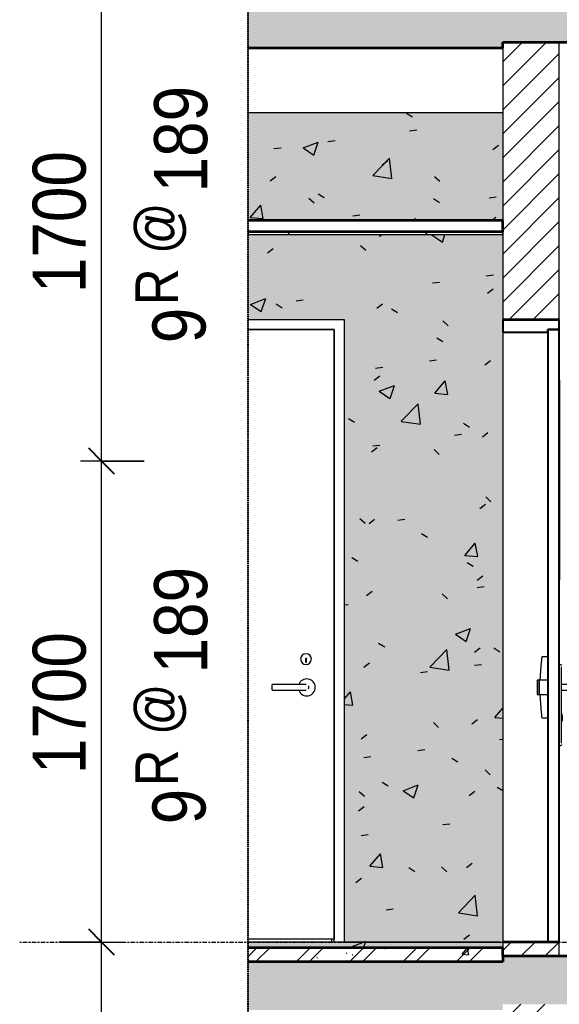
# Model space of a CAD drawing. Header units: millimetres. Extents: x 31919 to 91448, y -42770 to 34550.
# Drawn here: x 76053 to 77960, y 22380 to 25860 of the extents above; entities that cross this region are included whole.
import ezdxf

# ---------------------------------------------------------------- set-up
doc = ezdxf.new("R2010")
doc.units = ezdxf.units.MM
doc.linetypes.add('Centre', pattern=[31.75, 6.35, -4.7625, 15.875, -4.7625])
doc.linetypes.add('Hidden', pattern=[7.14375, 4.7625, -2.38125])
for name, color, linetype, lineweight in [('0-3', 10, 'Continuous', 5), ('A-ANNO-DIMS', 211, 'Continuous', 9), ('A-ANNO-DIMS-75', 211, 'Continuous', 9), ('A-CLNG-1', 7, 'Continuous', 35), ('A-CLNG-FNSH-1', 250, 'Continuous', 18), ('A-CLNG-PATT-1', 13, 'Continuous', 18), ('A-DETL-GENF', 92, 'Continuous', 18), ('A-DETL-GENF-2', 254, 'Continuous', 18), ('A-DETL-GENF-3', 92, 'Hidden', 25), ('A-DETL-MEDM', 33, 'Continuous', 35), ('A-DOOR', 31, 'Continuous', 18), ('A-DOOR-1', 31, 'Continuous', 25), ('A-DOOR-FRAM', 31, 'Continuous', 25), ('A-DOOR-FRAM-1', 31, 'Continuous', 18), ('A-FLOR-FNSH-1', 7, 'Continuous', 35), ('A-FLOR-LEVL-2', 51, 'Centre', 9), ('A-FLOR-PATT-2', 8, 'Continuous', 18), ('A-WALL', 113, 'Continuous', 18), ('A-WALL-2', 7, 'Continuous', 35), ('A-WALL-PATT-1', 111, 'Continuous', 18), ('I-WALL', 2, 'Continuous', 18), ('S-BEAM-3', 250, 'Continuous', 18), ('S-STRS-IDEN-1', 31, 'Continuous', 9)]:
    doc.layers.add(name, color=color, linetype=linetype, lineweight=lineweight)
doc.styles.add('UTM Avo_1', font='', dxfattribs={"width": 0.9, "height": 187.5})
doc.styles.add('UTM Avo_2', font='', dxfattribs={"width": 0.9, "height": 150})
doc.styles.add('UTM Avo_3', font='', dxfattribs={"width": 0.9, "height": 187.5})
doc.styles.get('UTM Avo_1').set_extended_font_data('UTM Avo')
doc.styles.get('UTM Avo_2').set_extended_font_data('UTM Avo')
doc.styles.get('UTM Avo_3').set_extended_font_data('UTM Avo')
doc.dimstyles.new('1_Dim_chi_tiet_2_5_2', dxfattribs={"dimscale": 304.8, "dimtxt": 187.368928, "dimasz": 0.295276, "dimexe": 0.246063, "dimexo": 0.0625, "dimgap": 0.024606, "dimtad": 1, "dimdec": 0, "dimrnd": 5, "dimzin": 0, "dimdsep": 46, "dimtxsty": 'UTM Avo_1', "dimblk1": 'OBLIQUE', "dimblk2": 'OBLIQUE', "dimsah": 1, "dimcen": 0.09, "dimdle": 0.246063, "dimazin": 0, "dimtfac": 1, "dimtdec": 4, "dimtix": 1, "dimtmove": 0, "dimatfit": 3, "dimfxl": 0.492126, "dimfxlon": 1, "dimtvp": 1, "dimtolj": 1, "dimtzin": 0, "dimarcsym": 2})
pattern_1 = [(45, (80851.11, 15225), (-42.4264, 42.4264), [])]
pattern_2 = [(50, (80851.1, 15225), (546.553, -47.817), [57.15, -628.65]), (355, (80851.1, 15225), (-105.728, 573.17), [45.72, -502.92]), (100.451, (80896.66, 15221), (440.828, 525.35), [48.57, -534.27]), (46.184, (80851.1, 15377.4), (813.237, -126.13), [85.725, -942.975]), (96.636, (80918.9, 15366.9), (712.21, 742.28), [72.855, -801.405]), (351.184, (80851.1, 15377.4), (712.215, 742.276), [68.58, -754.38]), (21, (80927.3, 15339.3), (454.843, -306.796), [57.15, -628.65]), (326, (80927.3, 15339.3), (185.406, 552.564), [45.72, -502.92]), (71.451, (80965.2, 15313.73), (640.25, 245.764), [48.57, -534.27]), (37.5, (80851.11, 15225), (9.2664, 253.665), [25.146, -471.678, 25.146, -485.394, -504.825]), (37.5, (80851.11, 15225), (9.2664, 253.665), [-1007.364, 25.146, -479.679]), (7.5, (80851.1, 15225), (200.4594, 300.5414), [25.146, -265.938, 25.146, -460.248, -192.405]), (7.5, (80851.1, 15225), (200.4594, 300.5414), [-776.478, 25.146, -167.259]), (327.5, (80681.19, 15225), (406.773, -17.1864), [25.146, -165.354, 25.146, -569.214, -788.67]), (327.5, (80681.19, 15225), (406.773, -17.1864), [-784.86, 25.146, -763.524]), (317.5, (80605, 15225), (444.388, 76.28), [25.146, -222.504, 25.146, -369.57, -560.07]), (317.5, (80605, 15225), (444.388, 76.28), [-642.366, 25.146, -534.924])]
pattern_3 = [(37.5, (80851.11, 15225), (-2.40047, 73.41204), [2.515, -55.397, 2.515, -62.255, -61.912]), (37.5, (80851.11, 15225), (-2.40047, 73.41204), [-122.682, 2.515, -59.398]), (7.5, (80851.11, 15225), (67.42816, 107.524), [2.515, -28.727, 2.515, -49.682, -20.002]), (7.5, (80851.11, 15225), (67.42816, 107.524), [-83.439, 2.515, -17.488]), (327.5, (80804.25, 15225), (118.6493, 0.21553), [2.515, -16.535, 2.515, -66.065, -89.535]), (327.5, (80804.25, 15225), (118.6493, 0.21553), [-87.63, 2.515, -87.02]), (317.5, (80804.25, 15225), (114.5339, 33.4393), [2.515, -7.01, 2.515, -42.443, -51.435]), (317.5, (80804.25, 15225), (114.5339, 33.4393), [-54.483, 2.515, -48.92])]

# ---------------------------------------------------------------- blocks, each defined once
blk = doc.blocks.new('NCV_TKTC_KET CAU_rvt-6-TKCS_THANG BỘ TB2 - MẶT CẮT')
at = {"layer": 'S-BEAM-3'}
blk.add_line((-40202.6, 25530), (-41102.6, 25530), dxfattribs=at)
blk = doc.blocks.new('FD_01 - FD_01-1200x2200mm-V89-TKCS_THANG BỘ TB2 - MẶT CẮT')
at = {"layer": 'A-DOOR'}
for p, q in [((-40042.6, 24585), (-40044.6, 24585)), ((-40044.6, 24585), (-40044.6, 23880)), ((-40000.6, 24585), (-40002.6, 24585)), ((-40000.6, 23880), (-40000.6, 24585)), ((-40042.6, 23880), (-40044.6, 23880)), ((-40000.6, 23880), (-40002.6, 23880)), ((-40042.6, 23608), (-40064.6, 23608)), ((-40066.1, 23588.9), (-40071.1, 23525.4)), ((-39996.6, 23580), (-40002.6, 23580)), ((-39994.6, 23302.5), (-39994.6, 23572.5)), ((-40080.7, 23525.4), (-40080.7, 23474.6)), ((-40074.3, 23525.4), (-40080.7, 23525.4)), ((-40074.3, 23474.6), (-40074.3, 23525.4)), ((-40074.3, 23525.4), (-40074.3, 23474.6)), ((-40042.6, 23525.4), (-40074.3, 23525.4)), ((-40042.6, 23474.6), (-40042.6, 23525.4)), ((-39967.6, 23510), (-39994.5, 23510)), ((-39994.5, 23509.7), (-39994.5, 23510)), ((-39994.5, 23497.4), (-39994.5, 23497.5)), ((-39994.5, 23490), (-39994.5, 23490.3)), ((-39994.5, 23490), (-39967.6, 23490)), ((-39967.6, 23510), (-39967.6, 23517.5)), ((-39957.5, 23517.5), (-39967.6, 23517.5)), ((-39967.6, 23500), (-39967.6, 23510)), ((-39967.6, 23490), (-39967.6, 23500)), ((-39967.6, 23482.5), (-39967.6, 23490)), ((-39957.5, 23517.5), (-39957.5, 23510)), ((-39957.5, 23510), (-39957.5, 23500)), ((-39957.5, 23500), (-39957.5, 23490)), ((-39957.5, 23490), (-39957.5, 23482.5)), ((-40080.7, 23474.6), (-40074.3, 23474.6)), ((-40074.3, 23474.6), (-40042.6, 23474.6)), ((-40071.1, 23474.6), (-40066.1, 23411.1)), ((-39957.5, 23482.5), (-39967.6, 23482.5)), ((-40064.6, 23392.1), (-40042.6, 23392.1)), ((-39992.6, 23406), (-39994.6, 23406)), ((-39992.6, 23395.1), (-39994.6, 23395.1)), ((-39992.6, 23403.2), (-39992.6, 23395.1)), ((-39992.6, 23403), (-39992.6, 23403)), ((-39992.6, 23403), (-39992.6, 23397)), ((-39992.6, 23397), (-39992.6, 23397)), ((-39992.6, 23395.1), (-39992.6, 23396.2)), ((-39992.6, 23395.1), (-39992.6, 23381.2)), ((-39994.6, 23377.8), (-39992.6, 23377.8)), ((-39992.6, 23381.2), (-39992.6, 23381.2)), ((-40002.6, 23295), (-39996.6, 23295))]:
    blk.add_line(p, q, dxfattribs=at)
at = {"layer": 'A-DOOR', "flags": 128}
for points in [[(-40064.6, 23608), (-40064.7, 23607.5), (-40064.8, 23606.1), (-40065, 23603.8), (-40065.2, 23600.8), (-40065.5, 23597.2), (-40065.8, 23593.1), (-40066.1, 23588.9)], [(-39996.6, 23580), (-39996.5, 23580), (-39996.4, 23580), (-39996.3, 23580), (-39996.2, 23580), (-39996.2, 23580), (-39996.1, 23579.9), (-39996, 23579.9), (-39995.9, 23579.9), (-39995.9, 23579.9), (-39995.8, 23579.8), (-39995.7, 23579.8), (-39995.6, 23579.8)], [(-39995.5, 23579.7), (-39995.4, 23579.7), (-39995.4, 23579.6), (-39995.3, 23579.6), (-39995.2, 23579.5), (-39995.2, 23579.4), (-39995.1, 23579.4), (-39995.1, 23579.3), (-39995, 23579.3), (-39995, 23579.2), (-39994.9, 23579.1), (-39994.9, 23579.1), (-39994.8, 23579), (-39994.8, 23578.9), (-39994.8, 23578.9), (-39994.7, 23578.8), (-39994.7, 23578.7), (-39994.7, 23578.6), (-39994.6, 23578.6), (-39994.6, 23578.5), (-39994.6, 23578.4), (-39994.6, 23578.3), (-39994.6, 23578.3), (-39994.6, 23578.2), (-39994.6, 23578.1), (-39994.6, 23578), (-39994.6, 23578)], [(-40066.1, 23411.1), (-40065.8, 23406.9), (-40065.5, 23402.8), (-40065.2, 23399.2), (-40065, 23396.2), (-40064.8, 23393.9), (-40064.7, 23392.5), (-40064.6, 23392.1)], [(-39995.6, 23295.2), (-39995.7, 23295.2), (-39995.8, 23295.2), (-39995.8, 23295.1), (-39995.9, 23295.1), (-39996, 23295.1), (-39996.1, 23295.1), (-39996.1, 23295), (-39996.2, 23295), (-39996.3, 23295), (-39996.4, 23295), (-39996.5, 23295), (-39996.5, 23295), (-39996.6, 23295)], [(-39994.6, 23297), (-39994.6, 23296.9), (-39994.6, 23296.8), (-39994.6, 23296.8), (-39994.6, 23296.7), (-39994.6, 23296.6), (-39994.6, 23296.5), (-39994.6, 23296.4), (-39994.7, 23296.4), (-39994.7, 23296.3), (-39994.7, 23296.2), (-39994.8, 23296.1), (-39994.8, 23296.1), (-39994.8, 23296), (-39994.9, 23295.9), (-39994.9, 23295.9), (-39995, 23295.8), (-39995, 23295.7), (-39995.1, 23295.7), (-39995.1, 23295.6), (-39995.2, 23295.6), (-39995.2, 23295.5), (-39995.3, 23295.5), (-39995.4, 23295.4), (-39995.4, 23295.4), (-39995.5, 23295.3)]]:
    blk.add_lwpolyline(points, dxfattribs=at)
at = {"layer": 'A-DOOR-1'}
for p, q in [((-40002.6, 24765), (-40042.6, 24765)), ((-40042.6, 24765), (-40042.6, 22600)), ((-40002.6, 22600), (-40002.6, 24765)), ((-40042.6, 22600), (-40002.6, 22600))]:
    blk.add_line(p, q, dxfattribs=at)
at = {"layer": 'A-DOOR-FRAM'}
for p, q in [((-40002.6, 24800), (-40202.6, 24800)), ((-40202.6, 24800), (-40202.6, 24755)), ((-40002.6, 24765), (-40002.6, 24800)), ((-40202.6, 24755), (-40042.6, 24755)), ((-40042.6, 24755), (-40042.6, 24765)), ((-40042.6, 24765), (-40002.6, 24765))]:
    blk.add_line(p, q, dxfattribs=at)
at = {"layer": 'A-DOOR-FRAM-1'}
blk.add_line((-40202.6, 24755), (-40202.6, 22600), dxfattribs=at)
blk = doc.blocks.new('FD_02 - FD_03 - FD_03-KY THUAT-900x2200mm-V48-TKCS_THANG BỘ TB2 - MẶT CẮT')
at = {"layer": 'A-DOOR'}
for p, q in [((-40797.6, 7765), (-41102.6, 7765)), ((-40797.6, 7765), (-40797.6, 5610)), ((-40898.6, 6588.3), (-40898.6, 6597.7)), ((-40896.6, 6588.3), (-40898.6, 6588.3)), ((-40896.6, 6597.7), (-40896.6, 6588.3)), ((-40912.6, 6510), (-41017.6, 6510)), ((-41017.6, 6500), (-41017.6, 6510)), ((-41017.6, 6490), (-41017.6, 6500)), ((-41017.6, 6490), (-40912.6, 6490)), ((-40797.6, 5610), (-41102.6, 5610))]:
    blk.add_line(p, q, dxfattribs=at)
at = {"layer": 'A-DOOR', "flags": 128}
for points in [[(-40897.6, 6510), (-40897.6, 6510), (-40897.7, 6510), (-40897.7, 6510), (-40897.8, 6510), (-40897.9, 6510), (-40898.1, 6510), (-40898.2, 6510), (-40898.4, 6510), (-40898.6, 6510), (-40898.8, 6510), (-40899.1, 6510), (-40899.3, 6510), (-40899.6, 6510), (-40899.9, 6510), (-40900.3, 6510), (-40900.6, 6510), (-40901, 6510), (-40901.4, 6510), (-40901.8, 6510), (-40902.2, 6510), (-40902.6, 6510), (-40903.1, 6510), (-40903.5, 6510), (-40904, 6510), (-40904.5, 6510), (-40905, 6510), (-40905.6, 6510), (-40906.1, 6510), (-40906.6, 6510), (-40907.2, 6510), (-40907.8, 6510), (-40908.3, 6510), (-40908.9, 6510), (-40909.5, 6510), (-40910.1, 6510), (-40910.7, 6510), (-40911.3, 6510), (-40911.9, 6510), (-40912.5, 6510), (-40912.6, 6510)], [(-40912.6, 6490), (-40912, 6490), (-40911.4, 6490), (-40910.8, 6490), (-40910.2, 6490), (-40909.7, 6490), (-40909.1, 6490), (-40908.5, 6490), (-40907.9, 6490), (-40907.4, 6490), (-40906.8, 6490), (-40906.2, 6490), (-40905.7, 6490), (-40905.2, 6490), (-40904.7, 6490), (-40904.2, 6490), (-40903.7, 6490), (-40903.2, 6490), (-40902.7, 6490), (-40902.3, 6490), (-40901.9, 6490), (-40901.5, 6490), (-40901.1, 6490), (-40900.7, 6490), (-40900.3, 6490), (-40900, 6490), (-40899.7, 6490), (-40899.4, 6490), (-40899.1, 6490), (-40898.9, 6490), (-40898.7, 6490), (-40898.4, 6490), (-40898.3, 6490), (-40898.1, 6490), (-40898, 6490), (-40897.9, 6490), (-40897.8, 6490), (-40897.7, 6490), (-40897.7, 6490), (-40897.6, 6490)]]:
    blk.add_lwpolyline(points, dxfattribs=at)
at = {"layer": 'A-DOOR'}
for centre, radius, start, end in [((-40897.6, 6600), 19, 0, 180), ((-40897.6, 6600), 19, 180, 0), ((-40897.6, 6600), 2.5, 293.4206, 247.0082), ((-40895.1, 6500), 30, 0, 160.3657), ((-40895.1, 6500), 30, 199.5633, 0), ((-40897.6, 6500), 10, 0, 30), ((-40897.6, 6500), 10, 330, 0)]:
    blk.add_arc(centre, radius, start, end, dxfattribs=at)
at = {"layer": 'A-DOOR-FRAM-1'}
for p, q in [((-41102.6, 7765), (-40797.6, 7765)), ((-40797.6, 5600), (-40797.6, 7765)), ((-40807.6, 5610), (-40807.6, 5600))]:
    blk.add_line(p, q, dxfattribs=at)
blk = doc.blocks.new('BORDER VIEW - BORDER VIEW-3758627-TKCS_THANG BỘ TB2 - MẶT CẮT')
at = {"layer": 'A-DETL-GENF-3'}
blk.add_line((-41102.6, -2703), (-41102.6, 33900.8), dxfattribs=at)
blk = doc.blocks.new('DIMBLOCK154-TKCS_THANG BỘ TB2 - MẶT CẮT')
at = {"layer": 'A-ANNO-DIMS-75', "lineweight": 25}
for p, q in [((76342.3, 22600), (76297.3, 22645)), ((76342.3, 22600), (76387.3, 22555)), ((76342.3, 20900), (76297.3, 20945)), ((76342.3, 20900), (76387.3, 20855))]:
    blk.add_line(p, q, dxfattribs=at)
at = {"layer": 'A-ANNO-DIMS-75'}
for p, q in [((76192.3, 22600), (76417.3, 22600)), ((76342.3, 22600), (76192.3, 22600)), ((76342.3, 20900), (76342.3, 22600)), ((76492.3, 20900), (76267.3, 20900)), ((76342.3, 20900), (76492.3, 20900))]:
    blk.add_line(p, q, dxfattribs=at)
at = {"layer": 'A-ANNO-DIMS-75', "color": 0, "insert": (76098.7, 21493.2), "char_height": 187.5, "width": 616.236, "attachment_point": 1, "rotation": 90, "line_spacing_factor": 1.110334, "style": 'UTM Avo_1'}
blk.add_mtext('1700', dxfattribs=at)
blk = doc.blocks.new('_Oblique')
at = {"color": 0, "linetype": 'ByBlock', "lineweight": -2}
blk.add_line((-0.5, -0.5), (0.5, 0.5), dxfattribs=at)
blk = doc.blocks.new('DIMBLOCK155-TKCS_THANG BỘ TB2 - MẶT CẮT')
at = {"layer": 'A-ANNO-DIMS-75', "lineweight": 25}
for p, q in [((76342.3, 24300), (76297.3, 24345)), ((76342.3, 24300), (76387.3, 24255)), ((76342.3, 22600), (76297.3, 22645)), ((76342.3, 22600), (76387.3, 22555))]:
    blk.add_line(p, q, dxfattribs=at)
at = {"layer": 'A-ANNO-DIMS-75'}
for p, q in [((76492.3, 24300), (76267.3, 24300)), ((76342.3, 22600), (76342.3, 24300)), ((76342.3, 24300), (76492.3, 24300)), ((76192.3, 22600), (76417.3, 22600)), ((76342.3, 22600), (76192.3, 22600))]:
    blk.add_line(p, q, dxfattribs=at)
at = {"layer": 'A-ANNO-DIMS-75', "color": 0, "insert": (76098.7, 23193.2), "char_height": 187.5, "width": 616.236, "attachment_point": 1, "rotation": 90, "line_spacing_factor": 1.110334, "style": 'UTM Avo_1'}
blk.add_mtext('1700', dxfattribs=at)
blk = doc.blocks.new('DIMBLOCK156-TKCS_THANG BỘ TB2 - MẶT CẮT')
at = {"layer": 'A-ANNO-DIMS-75', "lineweight": 25}
for p, q in [((76342.3, 26000), (76297.3, 26045)), ((76342.3, 26000), (76387.3, 25955)), ((76342.3, 24300), (76297.3, 24345)), ((76342.3, 24300), (76387.3, 24255))]:
    blk.add_line(p, q, dxfattribs=at)
at = {"layer": 'A-ANNO-DIMS-75'}
for p, q in [((76192.3, 26000), (76417.3, 26000)), ((76342.3, 26000), (76192.3, 26000)), ((76342.3, 24300), (76342.3, 26000)), ((76492.3, 24300), (76267.3, 24300)), ((76342.3, 24300), (76492.3, 24300))]:
    blk.add_line(p, q, dxfattribs=at)
at = {"layer": 'A-ANNO-DIMS-75', "color": 0, "insert": (76098.7, 24893.2), "char_height": 187.5, "width": 616.236, "attachment_point": 1, "rotation": 90, "line_spacing_factor": 1.110334, "style": 'UTM Avo_1'}
blk.add_mtext('1700', dxfattribs=at)
blk = doc.blocks.new('M_Stair Run Tag - Standard-143073-TKCS_THANG BỘ TB2 - MẶT CẮT')
at = {"layer": 'S-STRS-IDEN-1', "insert": (-41500.5, -1451.7), "char_height": 150, "width": 705.375, "attachment_point": 2, "rotation": 90, "line_spacing_factor": 1.107334, "style": 'UTM Avo_2'}
blk.add_mtext('\\pt857.25,1714.5,2571.75,3429,4286.25,5143.5,6000.75,6858,7715.25,8572.5,9429.75,10287,11144.25,12001.5,12858.75,13716,14573.25,15430.5,16287.75,17145,18002.25,18859.5,19716.75,20574,21431.25,22288.5,23145.75,24003,24860.25,25717.5,26574.75,27432;R @', dxfattribs=at)

msp = doc.modelspace()

# ---------------------------------------------------------------- hatches: boundary and pattern name
at = {"layer": 'A-CLNG-PATT-1'}
h = msp.add_hatch(dxfattribs=at)
h.set_pattern_fill('FP_10', color=256, style=0, pattern_type=2)
h.set_pattern_definition([(0, (80851.11, 15225), (609.6, 152.4), [25.146, -432.054, 25.146, -432.054, -2438.4]), (0, (80851.11, 15225), (609.6, 152.4), [-914.4, 25.146, -889.254, 25.146, -432.054, -1066.8]), (0, (80851.11, 15225), (609.6, 152.4), [-2286, 25.146, -279.654, 25.146, -736.854]), (120, (81079.71, 15301.2), (-436.7823, 451.729), [25.146, -432.054, 25.146, -432.054, -2438.4]), (120, (81079.71, 15301.2), (-436.7823, 451.729), [-914.4, 25.146, -889.254, 25.146, -432.054, -1066.8]), (120, (81079.71, 15301.2), (-436.7823, 451.729), [-2286, 25.146, -279.654, 25.146, -736.854]), (240, (81155.91, 15606), (-172.8177, -604.129), [25.146, -432.054, 25.146, -432.054, -2438.4]), (240, (81155.91, 15606), (-172.8177, -604.129), [-914.4, 25.146, -889.254, 25.146, -432.054, -1066.8]), (240, (81155.91, 15606), (-172.8177, -604.129), [-2286, 25.146, -279.654, 25.146, -736.854])])
h.paths.add_polyline_path([(77759.9, 25100), (77759.9, 25110), (76859.9, 25110), (76859.9, 25100), (77684.6, 25100)])
at = {"layer": 'A-DETL-GENF-2'}
h = msp.add_hatch(dxfattribs=at)
h.set_pattern_fill('FP_7', color=256, style=0, pattern_type=2)
h.set_pattern_definition([(50, (80851.1, 15225), (546.553, -47.817), [57.15, -628.65]), (355, (80851.1, 15225), (-105.728, 573.17), [45.72, -502.92]), (100.451, (80896.66, 15221), (440.828, 525.35), [48.57, -534.27]), (46.184, (80851.1, 15377.4), (813.237, -126.128), [85.725, -942.975]), (96.636, (80918.9, 15366.9), (712.207, 742.283), [72.855, -801.405]), (351.184, (80851.1, 15377.4), (712.215, 742.276), [68.58, -754.38]), (21, (80927.3, 15339.3), (454.843, -306.796), [57.15, -628.65]), (326, (80927.3, 15339.3), (185.406, 552.564), [45.72, -502.92]), (71.451, (80965.2, 15313.73), (640.251, 245.764), [48.57, -534.27]), (37.5, (80851.11, 15225), (9.2664, 253.665), [5.029, -491.795, 5.029, -505.511, -504.825]), (37.5, (80851.11, 15225), (9.2664, 253.665), [-1007.364, 5.029, -499.796]), (7.5, (80851.1, 15225), (200.4594, 300.5414), [5.029, -286.055, 5.029, -480.365, -192.405]), (7.5, (80851.1, 15225), (200.4594, 300.5414), [-776.478, 5.029, -187.376]), (327.5, (80681.19, 15225), (406.7728, -17.1864), [5.029, -185.471, 5.029, -589.331, -788.67]), (327.5, (80681.19, 15225), (406.7728, -17.1864), [-784.86, 5.029, -783.641]), (317.5, (80605, 15225), (444.388, 76.28), [5.029, -242.621, 5.029, -389.687, -560.07]), (317.5, (80605, 15225), (444.388, 76.28), [-642.366, 5.029, -555.041]), (45, (80851.1, 15225), (-188.5854, 188.5854), []), (45, (80851.1, 15510.75), (-188.5854, 188.5854), [])])
h.paths.add_polyline_path([(84309.8, -2350), (84309.8, -2050), (76859.9, -2050), (76859.9, -2350), (83281.4, -2350)])
h.paths.add_polyline_path([(84309.9, 50), (84309.9, 650), (82509.9, 650), (82509.9, 480), (84009.9, 480), (84009.9, 50)])
h.paths.add_polyline_path([(79309.7, 1530), (79309.7, 2130), (79009.7, 2130), (79009.7, 1530)])
h.paths.add_polyline_path([(84009.8, 3300), (84309.8, 3300), (84309.8, 3900), (84009.8, 3900)])
h.paths.add_polyline_path([(80009.8, 4950), (80009.8, 5380), (80429.9, 5380), (80429.9, 5550), (77759.9, 5550), (77759.9, 5530), (76859.9, 5530), (76859.9, 5360), (77759.9, 5360), (77759.9, 5380), (79709.8, 5380), (79709.8, 4950), (79923.3, 4950)])
h.paths.add_polyline_path([(84309.8, 6700), (84309.8, 7300), (84009.8, 7300), (84009.8, 6700)])
h.paths.add_polyline_path([(80009.8, 8350), (80009.8, 8780), (80429.9, 8780), (80429.9, 8950), (77759.9, 8950), (77759.9, 8930), (76859.9, 8930), (76859.9, 8760), (77759.9, 8760), (77759.9, 8780), (79709.8, 8780), (79709.8, 8350), (79923.3, 8350)])
h.paths.add_polyline_path([(84309.8, 10100), (84309.8, 10700), (84009.8, 10700), (84009.8, 10100)])
h.paths.add_polyline_path([(80009.8, 11750), (80009.8, 12180), (80429.9, 12180), (80429.9, 12350), (77759.9, 12350), (77759.9, 12330), (76859.9, 12330), (76859.9, 12160), (77759.9, 12160), (77759.9, 12180), (79709.8, 12180), (79709.8, 11750), (79923.3, 11750)])
h.paths.add_polyline_path([(84009.8, 13500), (84309.8, 13500), (84309.8, 14100), (84009.8, 14100)])
h.paths.add_polyline_path([(79923.3, 15150), (80009.8, 15150), (80009.8, 15580), (80429.9, 15580), (80429.9, 15750), (77759.9, 15750), (77759.9, 15730), (76859.9, 15730), (76859.9, 15560), (77759.9, 15560), (77759.9, 15580), (79709.8, 15580), (79709.8, 15150)])
h.paths.add_polyline_path([(84309.8, 16900), (84309.8, 17500), (84009.8, 17500), (84009.8, 16900)])
h.paths.add_polyline_path([(79709.8, 18550), (80009.8, 18550), (80009.8, 18980), (80429.9, 18980), (80429.9, 19150), (77759.9, 19150), (77759.9, 19130), (76859.9, 19130), (76859.9, 18960), (77759.9, 18960), (77759.9, 18980), (79709.8, 18980), (79709.8, 18719.8)])
h.paths.add_polyline_path([(84009.8, 20300), (84309.8, 20300), (84309.8, 20900), (84009.8, 20900)])
h.paths.add_polyline_path([(80009.8, 21950), (80009.8, 22380), (80429.9, 22380), (80429.9, 22550), (77759.9, 22550), (77759.9, 22530), (76859.9, 22530), (76859.9, 22360), (77759.9, 22360), (77759.9, 22380), (79709.8, 22380), (79709.8, 21950)])
h.paths.add_polyline_path([(84009.8, 23700), (84309.8, 23700), (84309.8, 24300), (84009.8, 24300)])
h.paths.add_polyline_path([(79709.8, 25350), (80009.8, 25350), (80009.8, 25780), (80429.9, 25780), (80429.9, 25950), (77759.9, 25950), (77759.9, 25930), (76859.9, 25930), (76859.9, 25760), (77759.9, 25760), (77759.9, 25780), (79709.8, 25780)])
h.paths.add_polyline_path([(84309.8, 27020), (84309.8, 27620), (84009.8, 27620), (84009.8, 27020)])
h.paths.add_polyline_path([(79709.8, 28950), (80009.8, 28950), (80009.8, 29550), (77759.9, 29550), (77759.9, 29500), (76859.9, 29500), (76859.9, 29350), (77759.9, 29350), (77759.9, 29150), (77959.9, 29150), (77959.9, 29350), (79709.8, 29350)])
h.paths.add_polyline_path([(84309.8, 29350), (84309.8, 29650), (84109.8, 29650), (84109.8, 29350)])
h.paths.add_polyline_path([(84311.8, 32800), (84311.8, 33200), (76959.9, 33200), (76959.9, 33000), (77759.9, 33000), (77759.9, 32800), (77959.9, 32800), (77959.9, 33000), (79509.9, 33000), (79509.9, 32800), (79709.9, 32800), (79709.9, 33000), (84109.9, 33000), (84109.9, 32800)])
at = {"layer": 'A-FLOR-PATT-2'}
h = msp.add_hatch(dxfattribs=at)
h.set_pattern_fill('FP_8', color=256, style=0, pattern_type=2)
h.set_pattern_definition([(50, (80851.1, 15225), (273.276, -23.909), [28.575, -314.325]), (355, (80851.1, 15225), (-52.865, 286.585), [22.86, -251.46]), (100.451, (80873.88, 15223), (220.414, 262.6745), [24.285, -267.135]), (46.184, (80851.1, 15301.2), (406.619, -63.065), [42.862, -471.487]), (96.636, (80885, 15295.94), (356.104, 371.141), [36.428, -400.703]), (351.184, (80851.1, 15301.2), (356.107, 371.138), [34.29, -377.19]), (21, (80889.2, 15282.15), (227.421, -153.398), [28.575, -314.325]), (326, (80889.2, 15282.15), (92.703, 276.282), [22.86, -251.46]), (71.451, (80908.16, 15269.37), (320.1254, 122.8816), [24.285, -267.135]), (37.5, (80851.11, 15225), (4.6325, 126.8326), [2.515, -245.897, 2.515, -252.755, -252.412]), (37.5, (80851.11, 15225), (4.6325, 126.8326), [-503.682, 2.515, -249.898]), (7.5, (80851.11, 15225), (100.2292, 150.2711), [2.515, -143.027, 2.515, -240.182, -96.202]), (7.5, (80851.11, 15225), (100.2292, 150.2711), [-388.239, 2.515, -93.688]), (327.5, (80766.15, 15225), (203.3868, -8.5935), [2.515, -92.735, 2.515, -294.665, -394.335]), (327.5, (80766.15, 15225), (203.3868, -8.5935), [-392.43, 2.515, -391.82]), (317.5, (80728.05, 15225), (222.1944, 38.14), [2.515, -121.31, 2.515, -194.843, -280.035]), (317.5, (80728.05, 15225), (222.1944, 38.14), [-321.183, 2.515, -277.52]), (45, (80851.11, 15225), (-94.2927, 94.2927), []), (45, (80851.11, 15367.88), (-94.2927, 94.2927), [])])
h.paths.add_polyline_path([(77684.6, 22530), (77759.9, 22530), (77759.9, 22580), (76859.9, 22580), (76859.9, 22530)])
at = {"layer": 'A-WALL-PATT-1'}
h = msp.add_hatch(dxfattribs=at)
h.set_pattern_fill('FP_11', color=256, style=0, pattern_type=2)
h.set_pattern_definition(pattern_2)
h.paths.add_polyline_path([(77749.9, 22600), (77759.9, 22600), (77759.9, 25100), (76859.9, 25100), (76859.9, 24800), (77199.8, 24800), (77199.8, 22600), (77684.6, 22600)])
h.paths.add_polyline_path([(77363.1, 25150), (77759.9, 25150), (77759.9, 25530), (76859.9, 25530), (76859.9, 25150), (77360.2, 25150)])
h.paths.add_polyline_path([(76859.9, 25980), (77759.9, 25980), (77759.9, 26000), (76859.9, 26000)])
h = msp.add_hatch(dxfattribs=at)
h.set_pattern_fill('FP_12', color=256, style=0, pattern_type=2)
h.set_pattern_definition(pattern_3)
h.paths.add_polyline_path([(77749.9, 22600), (77759.9, 22600), (77759.9, 25100), (76859.9, 25100), (76859.9, 24800), (77199.8, 24800), (77199.8, 22600), (77684.6, 22600)])
h.paths.add_polyline_path([(77363.1, 25150), (77759.9, 25150), (77759.9, 25530), (76859.9, 25530), (76859.9, 25150), (77360.2, 25150)])
h.paths.add_polyline_path([(76859.9, 25980), (77759.9, 25980), (77759.9, 26000), (76859.9, 26000)])
h = msp.add_hatch(dxfattribs=at)
h.set_pattern_fill('FP_6', color=256, style=0, pattern_type=2)
h.set_pattern_definition(pattern_1)
h.paths.add_polyline_path([(77959.9, 24800), (77959.9, 25780), (77759.9, 25780), (77759.9, 24800)])
h.paths.add_polyline_path([(77759.9, 25950), (77959.9, 25950), (77959.9, 26000), (77759.9, 26000)])
h = msp.add_hatch(dxfattribs=at)
h.set_pattern_fill('FP_11', color=256, style=0, pattern_type=2)
h.set_pattern_definition(pattern_2)
h.paths.add_polyline_path([(77759.9, 19200), (77759.9, 21700), (76859.9, 21700), (76859.9, 21400), (77199.8, 21400), (77199.8, 19200), (77749.9, 19200)])
h.paths.add_polyline_path([(77759.9, 21750), (77759.9, 22130), (76859.9, 22130), (76859.9, 21750), (77684.6, 21750)])
h.paths.add_polyline_path([(76859.9, 22580), (77759.9, 22580), (77759.9, 22600), (76859.9, 22600)])
h = msp.add_hatch(dxfattribs=at)
h.set_pattern_fill('FP_12', color=256, style=0, pattern_type=2)
h.set_pattern_definition(pattern_3)
h.paths.add_polyline_path([(77759.9, 19200), (77759.9, 21700), (76859.9, 21700), (76859.9, 21400), (77199.8, 21400), (77199.8, 19200), (77749.9, 19200)])
h.paths.add_polyline_path([(77759.9, 21750), (77759.9, 22130), (76859.9, 22130), (76859.9, 21750), (77684.6, 21750)])
h.paths.add_polyline_path([(76859.9, 22580), (77759.9, 22580), (77759.9, 22600), (76859.9, 22600)])
h = msp.add_hatch(dxfattribs=at)
h.set_pattern_fill('FP_6', color=256, style=0, pattern_type=2)
h.set_pattern_definition(pattern_1)
h.paths.add_polyline_path([(77759.9, 21400), (77959.9, 21400), (77959.9, 22380), (77759.9, 22380), (77759.9, 22303.1)])
h.paths.add_polyline_path([(77759.9, 22550), (77959.9, 22550), (77959.9, 22600), (77759.9, 22600)])

# ---------------------------------------------------------------- linework, layer by layer
at = {"layer": 'A-CLNG-1'}
for p, q in [((77759.9, 25150), (76859.9, 25150)), ((77759.9, 25110), (77759.9, 25150)), ((77759.9, 25110), (76859.9, 25110))]:
    msp.add_line(p, q, dxfattribs=at)
at = {"layer": 'A-CLNG-FNSH-1'}
for p, q in [((76859.9, 25100), (77759.9, 25100)), ((77759.9, 25100), (77759.9, 25110))]:
    msp.add_line(p, q, dxfattribs=at)
at = {"layer": 'A-DETL-MEDM'}
for p, q in [((76859.9, 25760), (77759.9, 25760)), ((77759.9, 25760), (77759.9, 25780)), ((77759.9, 25780), (79709.8, 25780)), ((80429.9, 22550), (77759.9, 22550)), ((77759.9, 22550), (77759.9, 22530)), ((77759.9, 22530), (76859.9, 22530))]:
    msp.add_line(p, q, dxfattribs=at)
at = {"layer": 'A-FLOR-FNSH-1'}
for p, q in [((77759.9, 22580), (76859.9, 22580)), ((77759.9, 22550), (77759.9, 22580))]:
    msp.add_line(p, q, dxfattribs=at)
at = {"layer": 'A-FLOR-LEVL-2'}
msp.add_line((76052.8, 22600), (87438.4, 22600), dxfattribs=at)
at = {"layer": 'A-WALL'}
for p, q in [((77759.9, 25760), (77759.9, 24800)), ((77959.9, 24800), (77959.9, 25780)), ((77759.9, 22600), (77759.9, 22580)), ((77959.9, 22550), (77959.9, 22600))]:
    msp.add_line(p, q, dxfattribs=at)
at = {"layer": 'A-WALL-2'}
for p, q in [((77759.9, 24800), (77959.9, 24800)), ((77959.9, 22600), (77759.9, 22600))]:
    msp.add_line(p, q, dxfattribs=at)
at = {"layer": 'I-WALL'}
for p, q in [((76859.9, 24800), (77199.8, 24800)), ((77199.8, 24800), (77199.8, 22600)), ((77749.9, 22600), (76859.9, 22600)), ((77199.8, 22600), (77749.9, 22600))]:
    msp.add_line(p, q, dxfattribs=at)

# ---------------------------------------------------------------- block references
at = {"layer": '0-3'}
msp.add_blockref('NCV_TKTC_KET CAU_rvt-6-TKCS_THANG BỘ TB2 - MẶT CẮT', (117962.4, 0), dxfattribs=at)
at = {"layer": 'A-DETL-GENF'}
msp.add_blockref('BORDER VIEW - BORDER VIEW-3758627-TKCS_THANG BỘ TB2 - MẶT CẮT', (117962.4, 0), dxfattribs=at)
at = {"layer": 'A-DOOR'}
for name, p in [('FD_01 - FD_01-1200x2200mm-V89-TKCS_THANG BỘ TB2 - MẶT CẮT', (117962.4, 0)), ('FD_02 - FD_03 - FD_03-KY THUAT-900x2200mm-V48-TKCS_THANG BỘ TB2 - MẶT CẮT', (117962.4, 17000))]:
    msp.add_blockref(name, p, dxfattribs=at)
at = {"layer": 'S-STRS-IDEN-1'}
for p in [(117962.4, 26484.1), (117962.4, 24784.1)]:
    msp.add_blockref('M_Stair Run Tag - Standard-143073-TKCS_THANG BỘ TB2 - MẶT CẮT', p, dxfattribs=at)

# ---------------------------------------------------------------- texts
at = {"layer": 'S-STRS-IDEN-1', "char_height": 187.5, "rotation": 90, "line_spacing_factor": 1.107334, "style": 'UTM Avo_3'}
for s, insert, width, attachment_point in [('\\pt857.25,1714.5,2571.75,3429,4286.25,5143.5,6000.75,6858,7715.25,8572.5,9429.75,10287,11144.25,12001.5,12858.75,13716,14573.25,15430.5,16287.75,17145,18002.25,18859.5,19716.75,20574,21431.25,22288.5,23145.75,24003,24860.25,25717.5,26574.75,27432;189', (76623, 25249.1), 379.35, 4), ('\\pt857.25,1714.5,2571.75,3429,4286.25,5143.5,6000.75,6858,7715.25,8572.5,9429.75,10287,11144.25,12001.5,12858.75,13716,14573.25,15430.5,16287.75,17145,18002.25,18859.5,19716.75,20574,21431.25,22288.5,23145.75,24003,24860.25,25717.5,26574.75,27432;9', (76617.2, 24841.6), 124.875, 6), ('\\pt857.25,1714.5,2571.75,3429,4286.25,5143.5,6000.75,6858,7715.25,8572.5,9429.75,10287,11144.25,12001.5,12858.75,13716,14573.25,15430.5,16287.75,17145,18002.25,18859.5,19716.75,20574,21431.25,22288.5,23145.75,24003,24860.25,25717.5,26574.75,27432;189', (76623, 23549.1), 379.35, 4), ('\\pt857.25,1714.5,2571.75,3429,4286.25,5143.5,6000.75,6858,7715.25,8572.5,9429.75,10287,11144.25,12001.5,12858.75,13716,14573.25,15430.5,16287.75,17145,18002.25,18859.5,19716.75,20574,21431.25,22288.5,23145.75,24003,24860.25,25717.5,26574.75,27432;9', (76617.2, 23141.6), 124.875, 6)]:
    msp.add_mtext(s, dxfattribs=dict(at, insert=insert, width=width, attachment_point=attachment_point))

# ---------------------------------------------------------------- dimensions: what is measured, and where the dimension line sits
at = {"layer": 'A-ANNO-DIMS'}
for base, p1, p2, picture, middle in [((76342.3, 26000), (76492.3, 24300), (76192.3, 26000), 'DIMBLOCK156-TKCS_THANG BỘ TB2 - MẶT CẮT', (76237.7, 25150)), ((76342.3, 24300), (76192.3, 22600), (76492.3, 24300), 'DIMBLOCK155-TKCS_THANG BỘ TB2 - MẶT CẮT', (76237.7, 23450)), ((76342.3, 22600), (76492.3, 20900), (76192.3, 22600), 'DIMBLOCK154-TKCS_THANG BỘ TB2 - MẶT CẮT', (76237.7, 21750))]:
    dim = msp.add_linear_dim(base=base, p1=p1, p2=p2, angle=90, dimstyle='1_Dim_chi_tiet_2_5_2', override={"dimpost": '<>', "dimfxl": 1726.26765}, dxfattribs=at)
    dim.commit()
    dim.dimension.update_dxf_attribs({"geometry": picture, "text_midpoint": middle})

doc.saveas('drawing.dxf')
